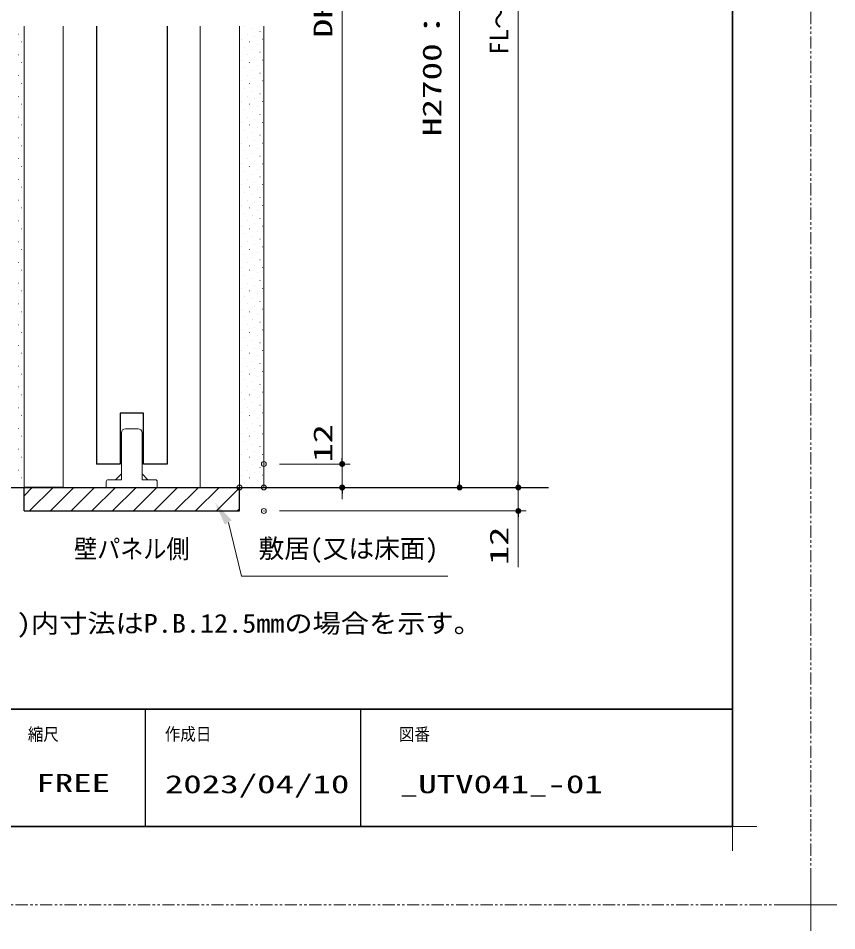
# Model space of a CAD drawing. Units: millimetres, scale not verified. Extents: x -1306 to 1306, y -607 to 607.
# Drawn here: x -17.9 to 400.3, y -607.3 to -141 of the extents above; entities that cross this region are included whole.
import ezdxf
from ezdxf.enums import TextEntityAlignment as Align

# ---------------------------------------------------------------- set-up
doc = ezdxf.new("R2010")
doc.units = ezdxf.units.MM
doc.header["$LTSCALE"] = 5
doc.header["$PDMODE"] = 32
doc.header["$PDSIZE"] = 2.5
doc.linetypes.add('USER1', pattern=[2.5, 1.25, -0.25, 0.25, -0.25, 0.25, -0.25])
for name, color, linetype, lineweight in [('0-1_線(黄)', 2, 'Continuous', 15), ('0-3_陰線', 4, 'USER1', 9), ('0-D_線(白)', 7, 'Continuous', 30), ('1-0_線(水)', 4, 'Continuous', 9), ('1-1_寸法線', 3, 'Continuous', 13), ('1-2_ハッチング', 6, 'Continuous', 9), ('1-4_DEFPOINTS', 7, 'Continuous', 5), ('1-5_0', 3, 'Continuous', 25), ('1-7_図面枠', 7, 'Continuous', 35), ('1-8_一般', 7, 'Continuous', 5)]:
    doc.layers.add(name, color=color, linetype=linetype, lineweight=lineweight)
doc.styles.add('ＭＳ ゴシック', font='')
doc.styles.get('ＭＳ ゴシック').set_extended_font_data('MS Gothic')

# ---------------------------------------------------------------- blocks, each defined once
blk = doc.blocks.new('ｓｓ')
at = {"layer": '1-0_線(水)'}
for p, q in [((3773.92, 2885.92), (3806.42, 2885.92)), ((3816.42, 2875.92), (3816.42, 2755.92)), ((3763.92, 2770.92), (3748.92, 2755.92)), ((3816.42, 2770.92), (3831.42, 2755.92)), ((3816.42, 2755.92), (3850.17, 2755.92)), ((3855.17, 2750.92), (3855.17, 2735.92))]:
    blk.add_line(p, q, dxfattribs=at)
for points in [[(3730.17, 2755.92), (3763.92, 2755.92), (3763.92, 2875.92)], [(3855.17, 2735.92), (3725.17, 2735.92), (3725.17, 2750.92)]]:
    blk.add_lwpolyline(points, dxfattribs=at)
for centre, radius, start, end in [((3773.92, 2875.92), 10, 90, 180), ((3806.42, 2875.92), 10, 0, 90), ((3730.17, 2750.92), 5, 90, 180), ((3850.17, 2750.92), 5, 0, 90)]:
    blk.add_arc(centre, radius, start, end, dxfattribs=at)
blk = doc.blocks.new('_DOT')
at = {"layer": '1-5_0'}
blk.add_line((-2.5, 0), (-5, 0), dxfattribs=at)
for points in [[(0, 0), (-2.5, 0), (-2.48, 0.313)], [(0, 0), (-2.48, -0.313), (-2.5, 0)], [(0, 0), (-2.48, 0.313), (-2.421, 0.622)], [(0, 0), (-2.421, -0.622), (-2.48, -0.313)], [(0, 0), (-2.421, 0.622), (-2.324, 0.92)], [(0, 0), (-2.324, -0.92), (-2.421, -0.622)], [(0, 0), (-2.324, 0.92), (-2.191, 1.204)], [(0, 0), (-2.191, -1.204), (-2.324, -0.92)], [(0, 0), (-2.191, 1.204), (-2.023, 1.469)], [(0, 0), (-2.023, -1.469), (-2.191, -1.204)], [(0, 0), (-2.023, 1.469), (-1.822, 1.711)], [(0, 0), (-1.822, -1.711), (-2.023, -1.469)], [(0, 0), (-1.822, 1.711), (-1.594, 1.926)], [(0, 0), (-1.594, -1.926), (-1.822, -1.711)], [(0, 0), (-1.594, 1.926), (-1.34, 2.111)], [(0, 0), (-1.34, -2.111), (-1.594, -1.926)], [(0, 0), (-1.34, 2.111), (-1.064, 2.262)], [(0, 0), (-1.064, -2.262), (-1.34, -2.111)], [(0, 0), (-1.064, 2.262), (-0.773, 2.378)], [(0, 0), (-0.773, -2.378), (-1.064, -2.262)], [(0, 0), (-0.773, 2.378), (-0.468, 2.456)], [(0, 0), (-0.468, -2.456), (-0.773, -2.378)], [(0, 0), (-0.468, 2.456), (-0.157, 2.495)], [(0, 0), (-0.157, -2.495), (-0.468, -2.456)], [(0, 0), (-0.157, 2.495), (0.157, 2.495)], [(0, 0), (0.157, -2.495), (-0.157, -2.495)], [(0, 0), (0.157, 2.495), (0.468, 2.456)], [(0, 0), (0.468, 2.456), (0.773, 2.378)], [(0, 0), (0.773, 2.378), (1.064, 2.262)], [(0, 0), (1.064, 2.262), (1.34, 2.111)], [(0, 0), (1.34, 2.111), (1.594, 1.926)], [(0, 0), (1.594, 1.926), (1.822, 1.711)], [(0, 0), (1.822, 1.711), (2.023, 1.469)], [(0, 0), (2.023, 1.469), (2.191, 1.204)], [(0, 0), (2.191, 1.204), (2.324, 0.92)], [(0, 0), (2.324, 0.92), (2.421, 0.622)], [(0, 0), (2.421, 0.622), (2.48, 0.313)], [(0, 0), (2.48, 0.313), (2.5, 0)], [(0, 0), (0.468, -2.456), (0.157, -2.495)], [(0, 0), (0.773, -2.378), (0.468, -2.456)], [(0, 0), (1.064, -2.262), (0.773, -2.378)], [(0, 0), (1.34, -2.111), (1.064, -2.262)], [(0, 0), (1.594, -1.926), (1.34, -2.111)], [(0, 0), (1.822, -1.711), (1.594, -1.926)], [(0, 0), (2.023, -1.469), (1.822, -1.711)], [(0, 0), (2.191, -1.204), (2.023, -1.469)], [(0, 0), (2.324, -0.92), (2.191, -1.204)], [(0, 0), (2.421, -0.622), (2.324, -0.92)], [(0, 0), (2.48, -0.313), (2.421, -0.622)], [(0, 0), (2.5, 0), (2.48, -0.313)]]:
    blk.add_solid(points, dxfattribs=at)
blk = doc.blocks.new('グループ-13-1')
at = {"layer": '1-8_一般'}
for p, q in [((62041.6, -14029.5), (62041.6, -13365.5)), ((61709.6, -13697.5), (62373.6, -13697.5))]:
    blk.add_line(p, q, dxfattribs=at)

msp = doc.modelspace()

# ---------------------------------------------------------------- linework, layer by layer
at = {"layer": '0-1_線(黄)'}
for p, q in [((-14.876, -380.777), (-14.876, -144.992)), ((5.124, -144.992), (5.124, -380.777)), ((75.124, -144.992), (75.124, -380.777)), ((95.124, -380.777), (95.124, -144.992)), ((107.624, -380.777), (107.624, -144.992))]:
    msp.add_line(p, q, dxfattribs=at)
at = {"layer": '0-3_陰線'}
for q in [(387.036, 594), (-1292.964, -594)]:
    msp.add_line((387.036, -594), q, dxfattribs=at)
at = {"layer": '0-D_線(白)'}
for p, q in [((22.124, -144.992), (22.123, -368.777)), ((58.124, -144.992), (58.124, -368.777)), ((-394.44, -380.777), (253.088, -380.777)), ((5.124, -380.777), (-14.876, -380.777)), ((-14.876, -392.777), (-14.876, -380.777)), ((75.124, -380.777), (95.124, -380.777))]:
    msp.add_line(p, q, dxfattribs=at)
for points in [[(58.124, -368.777), (46.124, -368.777), (46.124, -342.777), (34.124, -342.777), (34.124, -368.777), (22.123, -368.777)], [(-14.876, -392.777), (95.124, -392.777), (95.124, -380.777)]]:
    msp.add_lwpolyline(points, dxfattribs=at)
at = {"layer": '1-1_寸法線'}
for p, q in [((237.624, 134.723), (237.624, -377.777)), ((207.624, 93.723), (207.624, -377.777)), ((147.624, 84.223), (147.624, -365.777)), ((147.624, -365.777), (147.624, -362.777)), ((115.624, -368.777), (151.624, -368.777)), ((115.624, -368.777), (151.624, -368.777)), ((147.624, -368.777), (147.624, -380.777)), ((237.624, -377.777), (237.624, -374.777)), ((103.124, -380.777), (151.624, -380.777)), ((115.624, -380.777), (241.624, -380.777)), ((115.624, -380.777), (241.624, -380.777)), ((115.624, -380.777), (211.624, -380.777)), ((237.624, -380.777), (237.624, -392.777)), ((147.624, -383.777), (147.624, -386.777)), ((115.624, -392.777), (241.624, -392.777)), ((237.624, -395.777), (237.624, -421.539))]:
    msp.add_line(p, q, dxfattribs=at)
msp.add_lwpolyline([(201.662, -426.02), (96.18, -426.02), (89.465, -398.634)], dxfattribs=at)
msp.add_solid([(82.694, -388.726), (91.185, -397.458), (87.744, -399.809)], dxfattribs=at)
at = {"layer": '1-2_ハッチング'}
for p, q in [((-17.667, -149.104), (-17.617, -149.104)), ((-15.015, -146.453), (-14.965, -146.453)), ((97.68, -145.127), (97.73, -145.127)), ((99.006, -149.104), (99.056, -149.104)), ((101.658, -146.453), (101.708, -146.453)), ((105.635, -147.778), (105.685, -147.778)), ((-16.341, -153.082), (-16.291, -153.082)), ((96.354, -151.756), (96.404, -151.756)), ((100.332, -153.082), (100.382, -153.082)), ((102.984, -150.43), (103.034, -150.43)), ((106.961, -151.756), (107.011, -151.756)), ((-15.015, -157.059), (-14.965, -157.059)), ((97.68, -155.733), (97.73, -155.733)), ((101.658, -157.059), (101.708, -157.059)), ((104.309, -154.408), (104.359, -154.408)), ((105.635, -158.385), (105.685, -158.385)), ((-17.667, -159.711), (-17.617, -159.711)), ((96.354, -162.363), (96.404, -162.363)), ((99.006, -159.711), (99.056, -159.711)), ((102.984, -161.037), (103.034, -161.037)), ((106.961, -162.363), (107.011, -162.363)), ((-16.341, -163.688), (-16.291, -163.688)), ((-15.015, -167.666), (-14.965, -167.666)), ((97.68, -166.34), (97.73, -166.34)), ((100.332, -163.688), (100.382, -163.688)), ((101.658, -167.666), (101.708, -167.666)), ((104.309, -165.014), (104.359, -165.014)), ((-17.667, -170.317), (-17.617, -170.317)), ((99.006, -170.317), (99.056, -170.317)), ((102.984, -171.643), (103.034, -171.643)), ((105.635, -168.992), (105.685, -168.992)), ((-16.341, -174.295), (-16.291, -174.295)), ((96.354, -172.969), (96.404, -172.969)), ((97.68, -176.947), (97.73, -176.947)), ((100.332, -174.295), (100.382, -174.295)), ((104.309, -175.621), (104.359, -175.621)), ((106.961, -172.969), (107.011, -172.969)), ((-17.667, -180.924), (-17.617, -180.924)), ((-15.015, -178.272), (-14.965, -178.272)), ((99.006, -180.924), (99.056, -180.924)), ((101.658, -178.272), (101.708, -178.272)), ((105.635, -179.598), (105.685, -179.598)), ((-16.341, -184.902), (-16.291, -184.902)), ((96.354, -183.576), (96.404, -183.576)), ((100.332, -184.902), (100.382, -184.902)), ((102.984, -182.25), (103.034, -182.25)), ((104.309, -186.227), (104.359, -186.227)), ((106.961, -183.576), (107.011, -183.576)), ((-15.015, -188.879), (-14.965, -188.879)), ((97.68, -187.553), (97.73, -187.553)), ((101.658, -188.879), (101.708, -188.879)), ((105.635, -190.205), (105.685, -190.205)), ((-17.667, -191.531), (-17.617, -191.531)), ((-16.341, -195.508), (-16.291, -195.508)), ((96.354, -194.182), (96.404, -194.182)), ((99.006, -191.531), (99.056, -191.531)), ((100.332, -195.508), (100.382, -195.508)), ((102.984, -192.856), (103.034, -192.856)), ((106.961, -194.182), (107.011, -194.182)), ((-15.015, -199.486), (-14.965, -199.486)), ((97.68, -198.16), (97.73, -198.16)), ((101.658, -199.486), (101.708, -199.486)), ((104.309, -196.834), (104.359, -196.834)), ((-17.667, -202.137), (-17.617, -202.137)), ((96.354, -204.789), (96.404, -204.789)), ((99.006, -202.137), (99.056, -202.137)), ((102.984, -203.463), (103.034, -203.463)), ((105.635, -200.811), (105.685, -200.811)), ((106.961, -204.789), (107.011, -204.789)), ((-16.341, -206.115), (-16.291, -206.115)), ((97.68, -208.766), (97.73, -208.766)), ((100.332, -206.115), (100.382, -206.115)), ((104.309, -207.441), (104.359, -207.441)), ((-17.667, -212.744), (-17.617, -212.744)), ((-15.015, -210.092), (-14.965, -210.092)), ((99.006, -212.744), (99.056, -212.744)), ((101.658, -210.092), (101.708, -210.092)), ((102.984, -214.07), (103.034, -214.07)), ((105.635, -211.418), (105.685, -211.418)), ((-16.341, -216.721), (-16.291, -216.721)), ((96.354, -215.396), (96.404, -215.396)), ((100.332, -216.721), (100.382, -216.721)), ((104.309, -218.047), (104.359, -218.047)), ((106.961, -215.396), (107.011, -215.396)), ((-17.667, -223.35), (-17.617, -223.35)), ((-15.015, -220.699), (-14.965, -220.699)), ((97.68, -219.373), (97.73, -219.373)), ((99.006, -223.35), (99.056, -223.35)), ((101.658, -220.699), (101.708, -220.699)), ((105.635, -222.025), (105.685, -222.025)), ((-16.341, -227.328), (-16.291, -227.328)), ((96.354, -226.002), (96.404, -226.002)), ((100.332, -227.328), (100.382, -227.328)), ((102.984, -224.676), (103.034, -224.676)), ((106.961, -226.002), (107.011, -226.002)), ((-15.015, -231.305), (-14.965, -231.305)), ((97.68, -229.98), (97.73, -229.98)), ((101.658, -231.305), (101.708, -231.305)), ((104.309, -228.654), (104.359, -228.654)), ((105.635, -232.631), (105.685, -232.631)), ((-17.667, -233.957), (-17.617, -233.957)), ((96.354, -236.609), (96.404, -236.609)), ((99.006, -233.957), (99.056, -233.957)), ((102.984, -235.283), (103.034, -235.283)), ((106.961, -236.609), (107.011, -236.609)), ((-16.341, -237.935), (-16.291, -237.935)), ((-15.015, -241.912), (-14.965, -241.912)), ((97.68, -240.586), (97.73, -240.586)), ((100.332, -237.935), (100.382, -237.935)), ((101.658, -241.912), (101.708, -241.912)), ((104.309, -239.26), (104.359, -239.26)), ((-17.667, -244.564), (-17.617, -244.564)), ((99.006, -244.564), (99.056, -244.564)), ((102.984, -245.89), (103.034, -245.89)), ((105.635, -243.238), (105.685, -243.238)), ((-16.341, -248.541), (-16.291, -248.541)), ((96.354, -247.215), (96.404, -247.215)), ((97.68, -251.193), (97.73, -251.193)), ((100.332, -248.541), (100.382, -248.541)), ((104.309, -249.867), (104.359, -249.867)), ((106.961, -247.215), (107.011, -247.215)), ((-17.667, -255.17), (-17.617, -255.17)), ((-15.015, -252.519), (-14.965, -252.519)), ((99.006, -255.17), (99.056, -255.17)), ((101.658, -252.519), (101.708, -252.519)), ((105.635, -253.844), (105.685, -253.844)), ((-16.341, -259.148), (-16.291, -259.148)), ((96.354, -257.822), (96.404, -257.822)), ((100.332, -259.148), (100.382, -259.148)), ((102.984, -256.496), (103.034, -256.496)), ((104.309, -260.474), (104.359, -260.474)), ((106.961, -257.822), (107.011, -257.822)), ((-17.667, -265.777), (-17.617, -265.777)), ((-15.015, -263.125), (-14.965, -263.125)), ((97.68, -261.799), (97.73, -261.799)), ((99.006, -265.777), (99.056, -265.777)), ((101.658, -263.125), (101.708, -263.125)), ((105.635, -264.451), (105.685, -264.451)), ((-16.341, -269.754), (-16.291, -269.754)), ((96.354, -268.429), (96.404, -268.429)), ((100.332, -269.754), (100.382, -269.754)), ((102.984, -267.103), (103.034, -267.103)), ((106.961, -268.429), (107.011, -268.429)), ((-15.015, -273.732), (-14.965, -273.732)), ((97.68, -272.406), (97.73, -272.406)), ((101.658, -273.732), (101.708, -273.732)), ((104.309, -271.08), (104.359, -271.08)), ((105.635, -275.058), (105.685, -275.058)), ((-17.667, -276.383), (-17.617, -276.383)), ((96.354, -279.035), (96.404, -279.035)), ((99.006, -276.383), (99.056, -276.383)), ((102.984, -277.709), (103.034, -277.709)), ((106.961, -279.035), (107.011, -279.035)), ((-16.341, -280.361), (-16.291, -280.361)), ((-15.015, -284.338), (-14.965, -284.338)), ((97.68, -283.013), (97.73, -283.013)), ((100.332, -280.361), (100.382, -280.361)), ((101.658, -284.338), (101.708, -284.338)), ((104.309, -281.687), (104.359, -281.687)), ((-17.667, -286.99), (-17.617, -286.99)), ((99.006, -286.99), (99.056, -286.99)), ((102.984, -288.316), (103.034, -288.316)), ((105.635, -285.664), (105.685, -285.664)), ((-16.341, -290.968), (-16.291, -290.968)), ((96.354, -289.642), (96.404, -289.642)), ((97.68, -293.619), (97.73, -293.619)), ((100.332, -290.968), (100.382, -290.968)), ((104.309, -292.293), (104.359, -292.293)), ((106.961, -289.642), (107.011, -289.642)), ((-17.667, -297.597), (-17.617, -297.597)), ((-15.015, -294.945), (-14.965, -294.945)), ((99.006, -297.597), (99.056, -297.597)), ((101.658, -294.945), (101.708, -294.945)), ((105.635, -296.271), (105.685, -296.271)), ((-16.341, -301.574), (-16.291, -301.574)), ((96.354, -300.248), (96.404, -300.248)), ((100.332, -301.574), (100.382, -301.574)), ((102.984, -298.923), (103.034, -298.923)), ((104.309, -302.9), (104.359, -302.9)), ((106.961, -300.248), (107.011, -300.248)), ((-15.015, -305.552), (-14.965, -305.552)), ((97.68, -304.226), (97.73, -304.226)), ((101.658, -305.552), (101.708, -305.552)), ((105.635, -306.877), (105.685, -306.877)), ((-17.667, -308.203), (-17.617, -308.203)), ((-16.341, -312.181), (-16.291, -312.181)), ((96.354, -310.855), (96.404, -310.855)), ((99.006, -308.203), (99.056, -308.203)), ((100.332, -312.181), (100.382, -312.181)), ((102.984, -309.529), (103.034, -309.529)), ((106.961, -310.855), (107.011, -310.855)), ((-15.015, -316.158), (-14.965, -316.158)), ((97.68, -314.832), (97.73, -314.832)), ((101.658, -316.158), (101.708, -316.158)), ((104.309, -313.507), (104.359, -313.507)), ((-17.667, -318.81), (-17.617, -318.81)), ((96.354, -321.462), (96.404, -321.462)), ((99.006, -318.81), (99.056, -318.81)), ((102.984, -320.136), (103.034, -320.136)), ((105.635, -317.484), (105.685, -317.484)), ((106.961, -321.462), (107.011, -321.462)), ((-16.341, -322.787), (-16.291, -322.787)), ((97.68, -325.439), (97.73, -325.439)), ((100.332, -322.787), (100.382, -322.787)), ((104.309, -324.113), (104.359, -324.113)), ((-17.667, -329.416), (-17.617, -329.416)), ((-15.015, -326.765), (-14.965, -326.765)), ((99.006, -329.416), (99.056, -329.416)), ((101.658, -326.765), (101.708, -326.765)), ((102.984, -330.742), (103.034, -330.742)), ((105.635, -328.091), (105.685, -328.091)), ((-16.341, -333.394), (-16.291, -333.394)), ((96.354, -332.068), (96.404, -332.068)), ((100.332, -333.394), (100.382, -333.394)), ((104.309, -334.72), (104.359, -334.72)), ((106.961, -332.068), (107.011, -332.068)), ((-17.667, -340.023), (-17.617, -340.023)), ((-15.015, -337.371), (-14.965, -337.371)), ((97.68, -336.046), (97.73, -336.046)), ((99.006, -340.023), (99.056, -340.023)), ((101.658, -337.371), (101.708, -337.371)), ((105.635, -338.697), (105.685, -338.697)), ((-16.341, -344.001), (-16.291, -344.001)), ((96.354, -342.675), (96.404, -342.675)), ((100.332, -344.001), (100.382, -344.001)), ((102.984, -341.349), (103.034, -341.349)), ((106.961, -342.675), (107.011, -342.675)), ((-15.015, -347.978), (-14.965, -347.978)), ((97.68, -346.652), (97.73, -346.652)), ((101.658, -347.978), (101.708, -347.978)), ((104.309, -345.326), (104.359, -345.326)), ((105.635, -349.304), (105.685, -349.304)), ((-17.667, -350.63), (-17.617, -350.63)), ((96.354, -353.281), (96.404, -353.281)), ((99.006, -350.63), (99.056, -350.63)), ((102.984, -351.956), (103.034, -351.956)), ((106.961, -353.281), (107.011, -353.281)), ((-16.341, -354.607), (-16.291, -354.607)), ((-15.015, -358.585), (-14.965, -358.585)), ((97.68, -357.259), (97.73, -357.259)), ((100.332, -354.607), (100.382, -354.607)), ((101.658, -358.585), (101.708, -358.585)), ((104.309, -355.933), (104.359, -355.933)), ((-17.667, -361.236), (-17.617, -361.236)), ((99.006, -361.236), (99.056, -361.236)), ((102.984, -362.562), (103.034, -362.562)), ((105.635, -359.91), (105.685, -359.91)), ((-16.341, -365.214), (-16.291, -365.214)), ((96.354, -363.888), (96.404, -363.888)), ((97.68, -367.865), (97.73, -367.865)), ((100.332, -365.214), (100.382, -365.214)), ((104.309, -366.54), (104.359, -366.54)), ((106.961, -363.888), (107.011, -363.888)), ((-17.667, -371.843), (-17.617, -371.843)), ((-15.015, -369.191), (-14.965, -369.191)), ((99.006, -371.843), (99.056, -371.843)), ((101.658, -369.191), (101.708, -369.191)), ((105.635, -370.517), (105.685, -370.517)), ((-16.341, -375.82), (-16.291, -375.82)), ((96.354, -374.495), (96.404, -374.495)), ((100.332, -375.82), (100.382, -375.82)), ((102.984, -373.169), (103.034, -373.169)), ((104.309, -377.146), (104.359, -377.146)), ((106.961, -374.495), (107.011, -374.495)), ((-15.015, -379.798), (-14.965, -379.798)), ((-14.876, -384.962), (-10.69, -380.777)), ((-12.084, -392.777), (-0.084, -380.777)), ((-1.477, -392.777), (10.523, -380.777)), ((9.129, -392.777), (21.129, -380.777)), ((19.736, -392.777), (31.736, -380.777)), ((30.343, -392.777), (42.343, -380.777)), ((40.949, -392.777), (52.949, -380.777)), ((51.556, -392.777), (63.556, -380.777)), ((62.162, -392.777), (74.162, -380.777)), ((72.769, -392.777), (84.769, -380.777)), ((83.376, -392.777), (95.124, -381.028)), ((97.68, -378.472), (97.73, -378.472)), ((101.658, -379.798), (101.708, -379.798)), ((93.982, -392.777), (95.124, -391.635))]:
    msp.add_line(p, q, dxfattribs=at)
at = {"layer": '1-4_DEFPOINTS'}
for p, q in [((347.036, -566.45), (347.036, -541.55)), ((334.586, -554), (359.486, -554))]:
    msp.add_line(p, q, dxfattribs=at)
for p in [(107.624, -368.777), (147.624, -368.777), (95.124, -380.777), (107.624, -380.777), (147.624, -380.777), (207.624, -380.777), (237.624, -380.777), (107.624, -392.777), (237.624, -392.777)]:
    msp.add_point(p, dxfattribs=at)
at = {"layer": '1-5_0', "color": 7}
for p, q in [((47.036, -494), (47.036, -554)), ((157.036, -494), (157.036, -554))]:
    msp.add_line(p, q, dxfattribs=at)
at = {"layer": '1-7_図面枠'}
msp.add_line((-1252.964, -494), (347.036, -494), dxfattribs=at)
msp.add_lwpolyline([(-1252.964, -554), (347.036, -554), (347.036, 554), (-1252.964, 554)], close=True, dxfattribs=at)

# ---------------------------------------------------------------- block references
at = {"layer": '0-3_陰線', "xscale": 0.04, "yscale": 0.04}
msp.add_blockref('グループ-13-1', (-2094.629, -46.1), dxfattribs=at)
at = {"layer": '1-0_線(水)', "xscale": 0.2, "yscale": 0.2}
msp.add_blockref('ｓｓ', (-717.91, -927.961), dxfattribs=at)
at = {"layer": '1-1_寸法線', "xscale": 0.6, "yscale": 0.6}
for p, rotation in [((147.624, -368.777), 270), ((147.624, -368.777), 270), ((147.624, -380.777), 90), ((207.624, -380.777), 270), ((237.624, -380.777), 270), ((237.624, -380.777), 270), ((237.624, -392.777), 90)]:
    msp.add_blockref('_DOT', p, dxfattribs=dict(at, rotation=rotation))

# ---------------------------------------------------------------- texts
at = {"layer": '0-1_線(黄)', "style": 'ＭＳ ゴシック'}
for s, width, p in [('壁パネル側', 0.9, (10.664, -419.835)), (')内寸法はP.B.12.5mmの場合を示す。', 1.1, (-18.594, -457.876))]:
    msp.add_text(s, height=9.604, dxfattribs=dict(at, width=width)).set_placement(p, align=Align.BOTTOM_LEFT)
at = {"layer": '1-1_寸法線', "style": 'ＭＳ ゴシック'}
for s, height, width, p in [('H2700：2697.5(2700.5)', 9.621, 1.45, (201.189, -201.237)), ('DH', 9.604, 1.5, (145.475, -151.015)), ('12', 9.604, 1.5, (145.423, -367.999)), ('12', 9.604, 1.5, (235.475, -420.396))]:
    msp.add_text(s, height=height, rotation=90, dxfattribs=dict(at, width=width)).set_placement(p, align=Align.BOTTOM_LEFT)
msp.add_text('FL～天井下地', height=9.621, rotation=90, dxfattribs=at).set_placement((235.475, -159.518), align=Align.BOTTOM_LEFT)
msp.add_text('敷居(又は床面)', height=9.621, dxfattribs=at).set_placement((104.913, -419.663), align=Align.BOTTOM_LEFT)
at = {"layer": '1-7_図面枠', "style": 'ＭＳ ゴシック'}
for s, height, width, p in [('縮尺', 6.452, 0.9, (-12.964, -512.038)), ('作成日', 6.452, 0.9, (57.036, -511.963)), ('図番', 6.452, 0.9, (176.633, -512.073)), ('FREE', 9.238, 1.5, (-8.664, -539.129)), ('2023/04/10', 9.238, 1.5, (57.036, -539.776)), ('_UTV041_-01', 9.238, 1.5, (177.071, -539.776))]:
    msp.add_text(s, height=height, dxfattribs=dict(at, width=width)).set_placement(p, align=Align.BOTTOM_LEFT)

doc.saveas('drawing.dxf')
